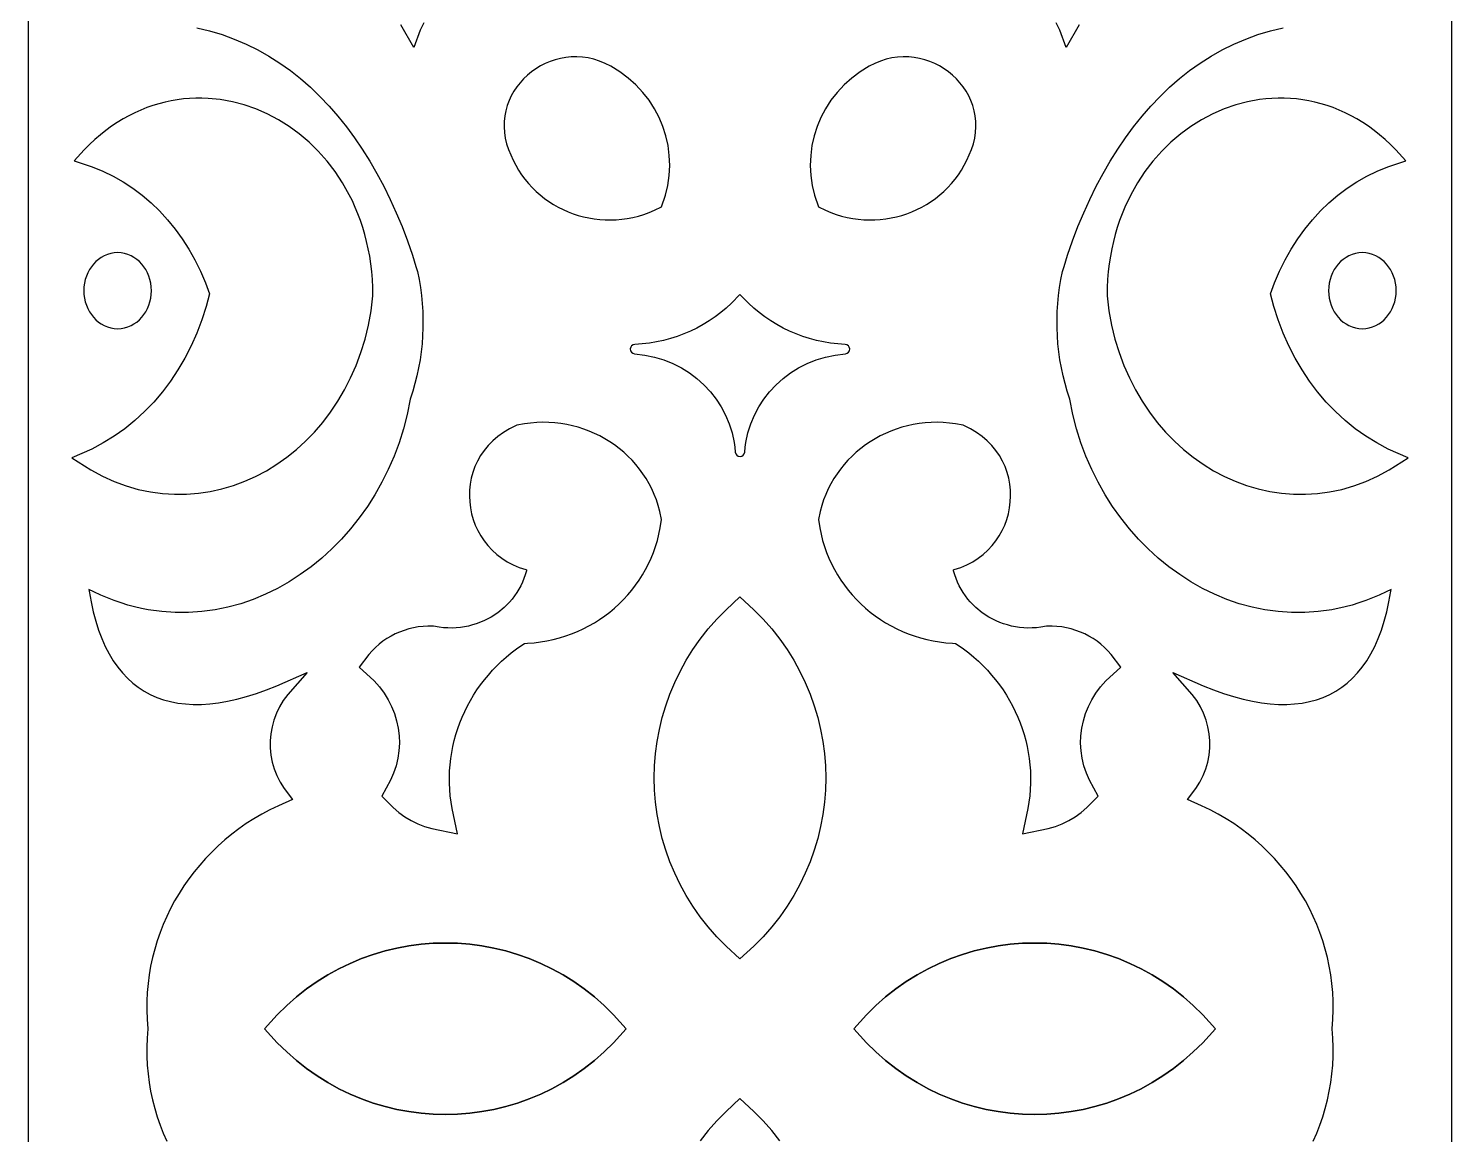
# Model space of a CAD drawing. Extents: x 1009 to 1098, y 41 to 748.
# Drawn here: x 1008.7 to 1098.2, y 387.4 to 456.9 of the extents above; entities that cross this region are included whole.
import ezdxf

# ---------------------------------------------------------------- set-up
doc = ezdxf.new("R2010")
doc.units = 0
doc.layers.add('LAYER_1', color=18, linetype='CONTINUOUS')

msp = doc.modelspace()

# ---------------------------------------------------------------- linework, layer by layer
at = {"layer": 'LAYER_1'}
for points in [[(1008.662, 95.275), (1008.664, 394.028), (1008.662, 692.78)], [(1098.183, 692.78), (1098.181, 394.028), (1098.183, 95.275)], [(1033.529, 457.28), (1033.311, 456.827), (1032.907, 455.741), (1032.083, 457.158)], [(1074.762, 457.158), (1073.938, 455.741), (1073.534, 456.827), (1073.316, 457.28)], [(1055.925, 386.986), (1055.423, 387.624), (1054.881, 388.241), (1054.299, 388.834), (1053.422, 389.635), (1052.546, 388.834), (1051.964, 388.241), (1051.422, 387.624), (1050.92, 386.986)]]:
    msp.add_lwpolyline(points, dxfattribs=at)
for points in [[(1019.245, 456.977), (1020.055, 456.784), (1020.844, 456.549), (1021.612, 456.271), (1022.36, 455.952), (1023.086, 455.593), (1023.791, 455.195), (1024.474, 454.76), (1025.137, 454.288), (1025.778, 453.781), (1026.397, 453.239), (1026.995, 452.665), (1027.572, 452.058), (1028.127, 451.421), (1028.661, 450.754), (1029.173, 450.058), (1029.664, 449.334), (1030.134, 448.584), (1030.582, 447.808), (1031.009, 447.008), (1031.415, 446.185), (1031.799, 445.339), (1032.163, 444.472), (1032.505, 443.585), (1032.828, 442.674), (1033.029, 441.97), (1033.134, 441.649, -0.13782), (1032.676, 433.629), (1032.483, 432.657), (1032.253, 431.759), (1031.977, 430.882), (1031.658, 430.027), (1031.298, 429.197), (1030.897, 428.393), (1030.458, 427.616), (1029.982, 426.868), (1029.471, 426.151), (1028.927, 425.466), (1028.35, 424.816), (1027.744, 424.201), (1027.11, 423.623), (1026.449, 423.084), (1025.763, 422.586), (1025.053, 422.129), (1024.322, 421.717), (1023.571, 421.35), (1022.801, 421.031), (1022.015, 420.76), (1021.214, 420.54), (1020.4, 420.373), (1019.574, 420.259), (1018.739, 420.201), (1017.896, 420.201), (1017.048, 420.26), (1016.198, 420.379), (1015.768, 420.462), (1015.34, 420.561), (1014.913, 420.676), (1014.486, 420.807), (1014.059, 420.954), (1013.632, 421.118), (1013.207, 421.298), (1012.783, 421.496), (1012.465, 421.657), (1012.48, 421.543), (1012.597, 420.881), (1012.735, 420.253), (1012.895, 419.657), (1013.075, 419.095), (1013.276, 418.565), (1013.497, 418.069), (1013.738, 417.605), (1013.997, 417.174), (1014.275, 416.776), (1014.572, 416.409), (1014.887, 416.075), (1015.22, 415.772), (1015.57, 415.5), (1015.939, 415.259), (1016.325, 415.049), (1016.73, 414.869), (1017.153, 414.719), (1017.594, 414.6), (1018.054, 414.512), (1018.531, 414.454), (1019.028, 414.426), (1019.542, 414.43), (1020.075, 414.466), (1020.625, 414.533), (1021.193, 414.631), (1021.777, 414.761), (1022.379, 414.924), (1022.997, 415.118), (1023.631, 415.345), (1024.281, 415.603), (1026.195, 416.44), (1024.969, 415.054), (1024.692, 414.675), (1024.456, 414.279), (1024.259, 413.868), (1024.101, 413.445), (1023.984, 413.013), (1023.907, 412.573), (1023.871, 412.13), (1023.874, 411.685), (1023.918, 411.242), (1024.002, 410.802), (1024.127, 410.37), (1024.293, 409.946), (1024.5, 409.535), (1024.747, 409.138), (1025.276, 408.444), (1024.382, 408.053), (1023.856, 407.798), (1023.345, 407.525), (1022.848, 407.234), (1022.366, 406.926), (1021.899, 406.6), (1021.448, 406.259), (1021.012, 405.901), (1020.593, 405.529), (1020.19, 405.142), (1019.803, 404.741), (1019.434, 404.326), (1019.083, 403.899), (1018.749, 403.459), (1018.433, 403.007), (1018.136, 402.544), (1017.858, 402.07), (1017.598, 401.587), (1017.359, 401.093), (1017.139, 400.591), (1016.939, 400.08), (1016.76, 399.561), (1016.602, 399.035), (1016.465, 398.502), (1016.349, 397.962), (1016.256, 397.417), (1016.184, 396.867), (1016.135, 396.312), (1016.109, 395.753), (1016.107, 395.191), (1016.127, 394.625), (1016.174, 394.028), (1016.127, 393.43), (1016.107, 392.864), (1016.109, 392.302), (1016.135, 391.743), (1016.184, 391.188), (1016.256, 390.638), (1016.349, 390.093), (1016.465, 389.553), (1016.602, 389.02), (1016.76, 388.494), (1016.939, 387.975), (1017.139, 387.464), (1017.359, 386.962)], [(1089.486, 386.962), (1089.706, 387.464), (1089.906, 387.975), (1090.085, 388.494), (1090.243, 389.02), (1090.38, 389.553), (1090.495, 390.093), (1090.589, 390.638), (1090.661, 391.188), (1090.71, 391.743), (1090.736, 392.302), (1090.738, 392.864), (1090.718, 393.43), (1090.671, 394.028), (1090.718, 394.625), (1090.738, 395.191), (1090.736, 395.753), (1090.71, 396.312), (1090.661, 396.867), (1090.589, 397.417), (1090.495, 397.962), (1090.38, 398.502), (1090.243, 399.035), (1090.085, 399.561), (1089.906, 400.08), (1089.706, 400.591), (1089.486, 401.093), (1089.246, 401.587), (1088.987, 402.07), (1088.709, 402.544), (1088.412, 403.007), (1088.096, 403.459), (1087.762, 403.899), (1087.411, 404.326), (1087.042, 404.741), (1086.655, 405.142), (1086.252, 405.529), (1085.833, 405.901), (1085.397, 406.259), (1084.946, 406.6), (1084.479, 406.926), (1083.997, 407.234), (1083.5, 407.525), (1082.989, 407.798), (1082.463, 408.053), (1081.569, 408.444), (1082.098, 409.138), (1082.345, 409.535), (1082.552, 409.946), (1082.718, 410.37), (1082.843, 410.802), (1082.927, 411.242), (1082.971, 411.685), (1082.974, 412.13), (1082.937, 412.573), (1082.861, 413.013), (1082.743, 413.445), (1082.586, 413.868), (1082.389, 414.279), (1082.152, 414.675), (1081.876, 415.054), (1080.65, 416.44), (1082.564, 415.603), (1083.214, 415.345), (1083.848, 415.118), (1084.466, 414.924), (1085.068, 414.761), (1085.652, 414.631), (1086.22, 414.533), (1086.77, 414.466), (1087.303, 414.43), (1087.817, 414.426), (1088.313, 414.454), (1088.791, 414.512), (1089.251, 414.6), (1089.692, 414.719), (1090.115, 414.869), (1090.52, 415.049), (1090.906, 415.259), (1091.275, 415.5), (1091.625, 415.772), (1091.958, 416.075), (1092.273, 416.409), (1092.57, 416.776), (1092.848, 417.174), (1093.107, 417.605), (1093.348, 418.069), (1093.569, 418.565), (1093.77, 419.095), (1093.95, 419.657), (1094.11, 420.253), (1094.248, 420.881), (1094.365, 421.543), (1094.38, 421.657), (1094.062, 421.496), (1093.638, 421.298), (1093.213, 421.118), (1092.786, 420.954), (1092.359, 420.807), (1091.932, 420.676), (1091.502, 420.56), (1090.65, 420.379), (1089.797, 420.26), (1088.949, 420.201), (1088.106, 420.201), (1087.271, 420.259), (1086.445, 420.373), (1085.631, 420.54), (1084.83, 420.76), (1084.044, 421.031), (1083.274, 421.35), (1082.523, 421.717), (1081.792, 422.129), (1081.082, 422.586), (1080.396, 423.084), (1079.735, 423.623), (1079.101, 424.201), (1078.494, 424.816), (1077.918, 425.466), (1077.374, 426.151), (1076.863, 426.868), (1076.387, 427.616), (1075.948, 428.393), (1075.547, 429.197), (1075.187, 430.027), (1074.868, 430.882), (1074.592, 431.759), (1074.362, 432.657), (1074.169, 433.629), (1074.169, 433.629, -0.13782), (1073.711, 441.649), (1073.816, 441.97), (1074.017, 442.674), (1074.34, 443.585), (1074.682, 444.472), (1075.046, 445.339), (1075.43, 446.185), (1075.836, 447.008), (1076.263, 447.808), (1076.711, 448.584), (1077.181, 449.334), (1077.672, 450.058), (1078.184, 450.754), (1078.718, 451.421), (1079.273, 452.058), (1079.85, 452.665), (1080.448, 453.239), (1081.067, 453.781), (1081.708, 454.288), (1082.371, 454.76), (1083.054, 455.195), (1083.759, 455.593), (1084.485, 455.952), (1085.233, 456.271), (1086.001, 456.549), (1086.79, 456.784), (1087.6, 456.977)]]:
    msp.add_lwpolyline(points, format="xyb", dxfattribs=at)
for points in [[(1048.57, 450.764), (1048.329, 451.337), (1048.038, 451.889), (1047.698, 452.417), (1047.309, 452.916), (1046.874, 453.383), (1046.394, 453.816), (1045.87, 454.209), (1045.303, 454.561), (1044.947, 454.74), (1044.59, 454.886), (1044.231, 454.999), (1043.871, 455.08), (1043.514, 455.131), (1043.159, 455.153), (1042.808, 455.146), (1042.462, 455.113), (1042.124, 455.053), (1041.793, 454.968), (1041.472, 454.859), (1041.162, 454.728), (1040.863, 454.575), (1040.577, 454.401), (1040.305, 454.208), (1040.048, 453.997), (1039.808, 453.768), (1039.585, 453.523), (1039.381, 453.262), (1039.197, 452.987), (1039.034, 452.698), (1038.894, 452.398), (1038.778, 452.085), (1038.687, 451.763), (1038.623, 451.432), (1038.586, 451.093), (1038.578, 450.747), (1038.601, 450.397), (1038.656, 450.042), (1038.743, 449.686), (1038.864, 449.328), (1039.014, 448.982), (1039.155, 448.658), (1039.317, 448.338), (1039.494, 448.03), (1039.687, 447.735), (1039.894, 447.453), (1040.115, 447.185), (1040.349, 446.93), (1040.595, 446.689), (1040.853, 446.462), (1041.122, 446.249), (1041.401, 446.051), (1041.689, 445.867), (1041.986, 445.699), (1042.291, 445.545), (1042.604, 445.408), (1042.923, 445.285), (1043.249, 445.179), (1043.579, 445.089), (1043.915, 445.016), (1044.254, 444.959), (1044.596, 444.919), (1044.942, 444.896), (1045.289, 444.891), (1045.637, 444.903), (1045.986, 444.933), (1046.334, 444.981), (1046.682, 445.048), (1047.028, 445.133), (1047.372, 445.237), (1047.713, 445.361), (1048.05, 445.503), (1048.487, 445.717), (1048.733, 446.442), (1048.881, 447.068), (1048.971, 447.697), (1049.002, 448.326), (1048.976, 448.95), (1048.895, 449.567), (1048.759, 450.173)], [(1066.54, 454.208), (1066.268, 454.401), (1065.982, 454.575), (1065.683, 454.728), (1065.373, 454.859), (1065.052, 454.968), (1064.721, 455.053), (1064.383, 455.113), (1064.037, 455.146), (1063.686, 455.153), (1063.331, 455.131), (1062.974, 455.08), (1062.614, 454.999), (1062.255, 454.886), (1061.898, 454.74), (1061.542, 454.561), (1060.975, 454.209), (1060.451, 453.816), (1059.971, 453.383), (1059.536, 452.916), (1059.147, 452.417), (1058.807, 451.889), (1058.515, 451.337), (1058.275, 450.764), (1058.086, 450.173), (1057.95, 449.567), (1057.869, 448.95), (1057.843, 448.326), (1057.874, 447.697), (1057.964, 447.068), (1058.112, 446.442), (1058.358, 445.717), (1058.795, 445.503), (1059.132, 445.361), (1059.473, 445.237), (1059.817, 445.133), (1060.163, 445.048), (1060.511, 444.981), (1060.859, 444.933), (1061.208, 444.903), (1061.556, 444.891), (1061.903, 444.896), (1062.249, 444.919), (1062.591, 444.959), (1062.93, 445.016), (1063.266, 445.089), (1063.596, 445.179), (1063.922, 445.285), (1064.241, 445.408), (1064.554, 445.545), (1064.859, 445.699), (1065.156, 445.867), (1065.444, 446.051), (1065.723, 446.249), (1065.992, 446.462), (1066.25, 446.689), (1066.496, 446.93), (1066.73, 447.185), (1066.951, 447.453), (1067.158, 447.735), (1067.351, 448.03), (1067.528, 448.338), (1067.689, 448.658), (1067.831, 448.982), (1067.981, 449.328), (1068.102, 449.686), (1068.189, 450.042), (1068.244, 450.397), (1068.267, 450.747), (1068.259, 451.093), (1068.222, 451.432), (1068.158, 451.763), (1068.067, 452.085), (1067.951, 452.398), (1067.811, 452.698), (1067.648, 452.987), (1067.464, 453.262), (1067.26, 453.523), (1067.037, 453.768), (1066.797, 453.997)], [(1022.971, 451.873), (1022.238, 452.128), (1021.49, 452.324), (1020.731, 452.462), (1019.966, 452.538), (1019.576, 452.553), (1019.189, 452.552), (1018.801, 452.535), (1018.413, 452.502), (1018.026, 452.453), (1017.638, 452.387), (1017.252, 452.305), (1016.867, 452.205), (1016.484, 452.089), (1016.103, 451.955), (1015.725, 451.804), (1015.35, 451.636), (1014.978, 451.45), (1014.61, 451.246), (1014.246, 451.024), (1013.887, 450.784), (1013.533, 450.525), (1013.184, 450.249), (1012.84, 449.953), (1012.503, 449.64), (1012.173, 449.307), (1011.538, 448.618), (1012.674, 448.241), (1013.342, 447.968), (1013.991, 447.652), (1014.62, 447.292), (1015.227, 446.892), (1015.811, 446.452), (1016.371, 445.973), (1016.905, 445.458), (1017.412, 444.907), (1017.889, 444.321), (1018.337, 443.703), (1018.753, 443.054), (1019.136, 442.374), (1019.484, 441.667), (1019.796, 440.932), (1020.042, 440.251), (1019.837, 439.455), (1019.566, 438.601), (1019.252, 437.772), (1018.896, 436.971), (1018.5, 436.199), (1018.065, 435.458), (1017.592, 434.749), (1017.084, 434.076), (1016.541, 433.439), (1015.966, 432.841), (1015.36, 432.282), (1014.724, 431.766), (1014.059, 431.293), (1013.368, 430.866), (1012.652, 430.487), (1011.392, 429.924), (1012.58, 429.171), (1013.316, 428.774), (1014.061, 428.438), (1014.814, 428.162), (1015.571, 427.945), (1016.332, 427.786), (1017.093, 427.683), (1017.853, 427.637), (1018.609, 427.644), (1019.359, 427.705), (1020.102, 427.818), (1020.835, 427.982), (1021.556, 428.196), (1022.263, 428.458), (1022.954, 428.768), (1023.627, 429.124), (1024.28, 429.524), (1024.91, 429.968), (1025.517, 430.455), (1026.098, 430.983), (1026.651, 431.552), (1027.175, 432.159), (1027.666, 432.804), (1028.123, 433.486), (1028.545, 434.203), (1028.928, 434.955), (1029.272, 435.74), (1029.574, 436.556), (1029.833, 437.403), (1030.045, 438.28), (1030.21, 439.185), (1030.326, 440.13), (1030.318, 440.654), (1030.294, 441.155), (1030.254, 441.647), (1030.197, 442.131), (1030.126, 442.607), (1030.039, 443.074), (1029.937, 443.532), (1029.821, 443.982), (1029.691, 444.422), (1029.548, 444.852), (1029.391, 445.273), (1029.221, 445.685), (1029.039, 446.086), (1028.843, 446.479), (1028.421, 447.228), (1027.953, 447.935), (1027.443, 448.599), (1026.896, 449.216), (1026.313, 449.786), (1025.697, 450.307), (1025.052, 450.778), (1024.381, 451.197), (1023.686, 451.562)], [(1086.743, 427.818), (1087.486, 427.705), (1088.236, 427.644), (1088.992, 427.637), (1089.752, 427.683), (1090.513, 427.786), (1091.274, 427.945), (1092.031, 428.162), (1092.784, 428.438), (1093.529, 428.774), (1094.265, 429.171), (1095.453, 429.924), (1094.193, 430.487), (1093.477, 430.866), (1092.786, 431.293), (1092.121, 431.766), (1091.485, 432.282), (1090.879, 432.841), (1090.304, 433.439), (1089.761, 434.076), (1089.253, 434.749), (1088.78, 435.458), (1088.345, 436.199), (1087.949, 436.971), (1087.593, 437.772), (1087.279, 438.601), (1087.008, 439.455), (1086.803, 440.251), (1087.049, 440.932), (1087.361, 441.667), (1087.709, 442.374), (1088.092, 443.054), (1088.508, 443.703), (1088.955, 444.321), (1089.433, 444.907), (1089.94, 445.458), (1090.474, 445.973), (1091.034, 446.452), (1091.618, 446.892), (1092.225, 447.292), (1092.854, 447.652), (1093.503, 447.968), (1094.171, 448.241), (1095.307, 448.618), (1094.672, 449.307), (1094.342, 449.64), (1094.004, 449.953), (1093.661, 450.249), (1093.312, 450.525), (1092.958, 450.784), (1092.599, 451.024), (1092.235, 451.246), (1091.867, 451.45), (1091.495, 451.636), (1091.12, 451.804), (1090.742, 451.955), (1090.361, 452.089), (1089.978, 452.205), (1089.593, 452.305), (1089.207, 452.387), (1088.819, 452.453), (1088.432, 452.502), (1088.044, 452.535), (1087.656, 452.552), (1087.269, 452.553), (1086.882, 452.538), (1086.497, 452.507), (1086.111, 452.461), (1085.355, 452.324), (1084.607, 452.128), (1083.874, 451.873), (1083.159, 451.562), (1082.464, 451.197), (1081.793, 450.778), (1081.148, 450.307), (1080.532, 449.786), (1079.949, 449.216), (1079.402, 448.599), (1078.892, 447.935), (1078.424, 447.228), (1078, 446.477), (1077.625, 445.687), (1077.454, 445.273), (1077.297, 444.852), (1077.154, 444.422), (1077.024, 443.982), (1076.908, 443.532), (1076.806, 443.074), (1076.719, 442.607), (1076.648, 442.131), (1076.591, 441.647), (1076.551, 441.155), (1076.527, 440.654), (1076.519, 440.13), (1076.635, 439.185), (1076.8, 438.28), (1077.012, 437.403), (1077.271, 436.556), (1077.573, 435.74), (1077.917, 434.955), (1078.3, 434.203), (1078.722, 433.486), (1079.179, 432.804), (1079.67, 432.159), (1080.193, 431.552), (1080.747, 430.983), (1081.328, 430.455), (1081.935, 429.968), (1082.565, 429.524), (1083.218, 429.124), (1083.891, 428.768), (1084.582, 428.458), (1085.289, 428.196), (1086.01, 427.982)], [(1014.05, 442.822), (1013.835, 442.784), (1013.627, 442.723), (1013.429, 442.64), (1013.242, 442.537), (1013.066, 442.415), (1012.903, 442.275), (1012.753, 442.12), (1012.618, 441.949), (1012.498, 441.766), (1012.394, 441.569), (1012.306, 441.362), (1012.237, 441.145), (1012.186, 440.918), (1012.155, 440.685), (1012.144, 440.444), (1012.155, 440.204), (1012.186, 439.97), (1012.237, 439.744), (1012.306, 439.527), (1012.394, 439.32), (1012.498, 439.123), (1012.618, 438.939), (1012.753, 438.769), (1012.903, 438.613), (1013.066, 438.474), (1013.242, 438.352), (1013.429, 438.248), (1013.627, 438.166), (1013.835, 438.105), (1014.05, 438.067), (1014.271, 438.054), (1014.492, 438.067), (1014.708, 438.105), (1014.915, 438.166), (1015.113, 438.248), (1015.3, 438.352), (1015.476, 438.474), (1015.639, 438.613), (1015.789, 438.769), (1015.924, 438.939), (1016.044, 439.123), (1016.149, 439.32), (1016.236, 439.527), (1016.305, 439.744), (1016.356, 439.97), (1016.387, 440.204), (1016.398, 440.444), (1016.387, 440.685), (1016.356, 440.918), (1016.305, 441.145), (1016.236, 441.362), (1016.149, 441.569), (1016.044, 441.766), (1015.924, 441.949), (1015.789, 442.12), (1015.639, 442.275), (1015.476, 442.415), (1015.3, 442.537), (1015.113, 442.64), (1014.915, 442.723), (1014.708, 442.784), (1014.492, 442.822), (1014.271, 442.835)], [(1092.574, 438.054), (1092.795, 438.067), (1093.01, 438.105), (1093.218, 438.166), (1093.416, 438.248), (1093.603, 438.352), (1093.779, 438.474), (1093.942, 438.613), (1094.091, 438.769), (1094.227, 438.939), (1094.347, 439.123), (1094.451, 439.32), (1094.539, 439.527), (1094.608, 439.744), (1094.659, 439.97), (1094.69, 440.204), (1094.701, 440.444), (1094.69, 440.685), (1094.659, 440.918), (1094.608, 441.145), (1094.539, 441.362), (1094.451, 441.569), (1094.347, 441.766), (1094.227, 441.949), (1094.091, 442.12), (1093.942, 442.275), (1093.779, 442.415), (1093.603, 442.537), (1093.416, 442.64), (1093.218, 442.723), (1093.01, 442.784), (1092.795, 442.822), (1092.574, 442.835), (1092.353, 442.822), (1092.137, 442.784), (1091.93, 442.723), (1091.732, 442.64), (1091.545, 442.537), (1091.369, 442.415), (1091.206, 442.275), (1091.056, 442.12), (1090.921, 441.949), (1090.801, 441.766), (1090.696, 441.569), (1090.609, 441.362), (1090.54, 441.145), (1090.489, 440.918), (1090.458, 440.685), (1090.447, 440.444), (1090.458, 440.204), (1090.489, 439.97), (1090.54, 439.744), (1090.609, 439.527), (1090.696, 439.32), (1090.801, 439.123), (1090.921, 438.939), (1091.056, 438.769), (1091.206, 438.613), (1091.369, 438.474), (1091.545, 438.352), (1091.732, 438.248), (1091.93, 438.166), (1092.137, 438.105), (1092.353, 438.067)], [(1048.484, 426.061), (1048.379, 426.557), (1048.28, 426.926), (1048.163, 427.286), (1048.027, 427.636), (1047.874, 427.976), (1047.705, 428.306), (1047.52, 428.625), (1047.319, 428.933), (1047.103, 429.23), (1046.874, 429.514), (1046.631, 429.786), (1046.375, 430.045), (1046.107, 430.291), (1045.827, 430.524), (1045.537, 430.742), (1045.236, 430.947), (1044.925, 431.137), (1044.605, 431.312), (1044.276, 431.472), (1043.939, 431.617), (1043.594, 431.745), (1043.243, 431.858), (1042.885, 431.953), (1042.521, 432.031), (1042.152, 432.092), (1041.779, 432.135), (1041.401, 432.16), (1041.02, 432.167), (1040.637, 432.154), (1040.251, 432.122), (1039.864, 432.07), (1039.388, 431.982), (1038.913, 431.748), (1038.536, 431.522), (1038.189, 431.272), (1037.871, 431), (1037.585, 430.707), (1037.329, 430.396), (1037.105, 430.069), (1036.912, 429.729), (1036.75, 429.377), (1036.62, 429.017), (1036.52, 428.65), (1036.45, 428.279), (1036.41, 427.905), (1036.399, 427.53), (1036.417, 427.156), (1036.464, 426.785), (1036.538, 426.418), (1036.641, 426.058), (1036.772, 425.705), (1036.929, 425.362), (1037.114, 425.031), (1037.326, 424.714), (1037.565, 424.412), (1037.83, 424.127), (1038.122, 423.863), (1038.438, 423.62), (1038.779, 423.402), (1039.144, 423.21), (1039.531, 423.046), (1039.94, 422.913), (1040, 422.898), (1039.984, 422.828), (1039.916, 422.583), (1039.834, 422.344), (1039.74, 422.111), (1039.633, 421.885), (1039.515, 421.665), (1039.385, 421.453), (1039.244, 421.248), (1039.092, 421.051), (1038.93, 420.862), (1038.759, 420.682), (1038.585, 420.517), (1038.188, 420.195), (1037.767, 419.919), (1037.318, 419.685), (1036.834, 419.493), (1036.598, 419.42), (1036.348, 419.356), (1036.094, 419.305), (1035.835, 419.266), (1035.573, 419.241), (1035.308, 419.23), (1035.04, 419.232), (1034.769, 419.249), (1034.497, 419.28), (1034.14, 419.341), (1033.791, 419.344), (1033.483, 419.329), (1033.179, 419.294), (1032.879, 419.242), (1032.584, 419.172), (1032.295, 419.084), (1032.012, 418.979), (1031.737, 418.857), (1031.47, 418.719), (1031.211, 418.565), (1030.963, 418.396), (1030.725, 418.211), (1030.498, 418.011), (1030.284, 417.796), (1030.083, 417.567), (1029.468, 416.768), (1030.4, 415.899), (1030.735, 415.526), (1031.031, 415.132), (1031.288, 414.718), (1031.506, 414.289), (1031.684, 413.845), (1031.822, 413.39), (1031.92, 412.927), (1031.977, 412.457), (1031.993, 411.984), (1031.967, 411.51), (1031.899, 411.038), (1031.788, 410.57), (1031.635, 410.108), (1031.437, 409.655), (1030.895, 408.664), (1031.606, 407.932), (1031.957, 407.629), (1032.333, 407.357), (1032.73, 407.119), (1033.147, 406.916), (1033.58, 406.748), (1034.029, 406.617), (1035.646, 406.29), (1035.313, 407.887), (1035.248, 408.282), (1035.198, 408.676), (1035.164, 409.07), (1035.147, 409.463), (1035.144, 409.855), (1035.158, 410.245), (1035.186, 410.634), (1035.23, 411.02), (1035.288, 411.403), (1035.362, 411.784), (1035.45, 412.161), (1035.553, 412.534), (1035.67, 412.903), (1035.801, 413.267), (1035.946, 413.627), (1036.105, 413.981), (1036.277, 414.329), (1036.463, 414.671), (1036.663, 415.006), (1036.876, 415.335), (1037.102, 415.656), (1037.34, 415.969), (1037.592, 416.274), (1037.856, 416.571), (1038.132, 416.859), (1038.421, 417.137), (1038.722, 417.406), (1039.034, 417.665), (1039.359, 417.913), (1039.695, 418.15), (1039.87, 418.264), (1040.05, 418.27), (1040.465, 418.303), (1040.876, 418.355), (1041.28, 418.423), (1041.679, 418.51), (1042.071, 418.612), (1042.456, 418.732), (1042.833, 418.867), (1043.203, 419.018), (1043.564, 419.185), (1043.917, 419.366), (1044.26, 419.562), (1044.593, 419.772), (1044.917, 419.996), (1045.229, 420.233), (1045.531, 420.483), (1045.821, 420.746), (1046.099, 421.02), (1046.364, 421.307), (1046.617, 421.606), (1046.856, 421.915), (1047.081, 422.235), (1047.292, 422.566), (1047.488, 422.906), (1047.669, 423.256), (1047.834, 423.615), (1047.983, 423.983), (1048.115, 424.359), (1048.23, 424.743), (1048.327, 425.134), (1048.406, 425.532)], [(1071.199, 406.29), (1072.816, 406.617), (1073.265, 406.748), (1073.698, 406.916), (1074.115, 407.119), (1074.512, 407.357), (1074.888, 407.629), (1075.239, 407.932), (1075.95, 408.664), (1075.408, 409.655), (1075.21, 410.108), (1075.057, 410.57), (1074.946, 411.038), (1074.878, 411.51), (1074.852, 411.984), (1074.868, 412.457), (1074.925, 412.927), (1075.023, 413.39), (1075.161, 413.845), (1075.339, 414.289), (1075.557, 414.718), (1075.814, 415.132), (1076.11, 415.526), (1076.445, 415.899), (1077.377, 416.768), (1076.762, 417.567), (1076.561, 417.796), (1076.347, 418.011), (1076.12, 418.211), (1075.882, 418.396), (1075.634, 418.565), (1075.375, 418.719), (1075.108, 418.857), (1074.833, 418.979), (1074.55, 419.084), (1074.261, 419.172), (1073.966, 419.242), (1073.666, 419.294), (1073.362, 419.329), (1073.054, 419.344), (1072.705, 419.341), (1072.348, 419.28), (1072.076, 419.249), (1071.805, 419.232), (1071.537, 419.23), (1071.272, 419.241), (1071.01, 419.266), (1070.751, 419.305), (1070.497, 419.356), (1070.247, 419.42), (1070.001, 419.496), (1069.761, 419.585), (1069.536, 419.681), (1069.078, 419.919), (1068.657, 420.195), (1068.268, 420.51), (1067.908, 420.87), (1067.753, 421.051), (1067.601, 421.248), (1067.46, 421.453), (1067.33, 421.665), (1067.212, 421.885), (1067.105, 422.111), (1067.011, 422.344), (1066.929, 422.583), (1066.861, 422.828), (1066.845, 422.898), (1066.905, 422.913), (1067.314, 423.046), (1067.701, 423.21), (1068.066, 423.402), (1068.407, 423.62), (1068.723, 423.863), (1069.015, 424.127), (1069.28, 424.412), (1069.518, 424.714), (1069.731, 425.031), (1069.916, 425.362), (1070.073, 425.705), (1070.204, 426.058), (1070.306, 426.418), (1070.381, 426.785), (1070.428, 427.156), (1070.446, 427.53), (1070.435, 427.905), (1070.395, 428.279), (1070.325, 428.65), (1070.225, 429.017), (1070.095, 429.377), (1069.933, 429.729), (1069.74, 430.069), (1069.516, 430.396), (1069.26, 430.707), (1068.974, 431), (1068.656, 431.272), (1068.309, 431.522), (1067.932, 431.748), (1067.457, 431.982), (1066.981, 432.07), (1066.594, 432.122), (1066.208, 432.154), (1065.825, 432.167), (1065.444, 432.16), (1065.066, 432.135), (1064.693, 432.092), (1064.324, 432.031), (1063.96, 431.953), (1063.602, 431.858), (1063.251, 431.745), (1062.906, 431.617), (1062.569, 431.472), (1062.24, 431.312), (1061.92, 431.137), (1061.609, 430.947), (1061.308, 430.742), (1061.017, 430.524), (1060.738, 430.291), (1060.47, 430.045), (1060.214, 429.786), (1059.971, 429.514), (1059.742, 429.23), (1059.526, 428.933), (1059.325, 428.625), (1059.14, 428.306), (1058.971, 427.976), (1058.818, 427.636), (1058.682, 427.286), (1058.565, 426.926), (1058.466, 426.557), (1058.361, 426.061), (1058.439, 425.532), (1058.518, 425.134), (1058.615, 424.743), (1058.73, 424.359), (1058.862, 423.983), (1059.011, 423.615), (1059.176, 423.256), (1059.357, 422.906), (1059.553, 422.566), (1059.764, 422.235), (1059.989, 421.915), (1060.228, 421.606), (1060.481, 421.307), (1060.746, 421.02), (1061.024, 420.746), (1061.314, 420.483), (1061.616, 420.233), (1061.928, 419.996), (1062.251, 419.772), (1062.585, 419.562), (1062.928, 419.366), (1063.28, 419.185), (1063.642, 419.018), (1064.011, 418.867), (1064.389, 418.732), (1064.774, 418.612), (1065.166, 418.51), (1065.565, 418.423), (1065.969, 418.355), (1066.38, 418.303), (1066.795, 418.27), (1066.975, 418.264), (1067.15, 418.15), (1067.486, 417.913), (1067.811, 417.665), (1068.123, 417.406), (1068.424, 417.137), (1068.713, 416.859), (1068.989, 416.571), (1069.253, 416.274), (1069.505, 415.969), (1069.743, 415.656), (1069.969, 415.335), (1070.182, 415.006), (1070.381, 414.671), (1070.568, 414.329), (1070.74, 413.981), (1070.899, 413.627), (1071.044, 413.267), (1071.175, 412.903), (1071.292, 412.534), (1071.395, 412.161), (1071.483, 411.784), (1071.556, 411.403), (1071.615, 411.02), (1071.659, 410.634), (1071.687, 410.245), (1071.701, 409.855), (1071.698, 409.463), (1071.681, 409.07), (1071.647, 408.676), (1071.597, 408.282), (1071.532, 407.887)], [(1050.458, 417.874), (1050.92, 418.532), (1051.422, 419.17), (1051.964, 419.787), (1052.546, 420.381), (1053.422, 421.181), (1054.299, 420.381), (1054.881, 419.787), (1055.423, 419.17), (1055.925, 418.532), (1056.387, 417.874), (1056.809, 417.198), (1057.19, 416.505), (1057.532, 415.797), (1057.833, 415.076), (1058.094, 414.344), (1058.314, 413.602), (1058.495, 412.851), (1058.635, 412.094), (1058.736, 411.333), (1058.796, 410.567), (1058.816, 409.801), (1058.796, 409.034), (1058.736, 408.269), (1058.635, 407.507), (1058.495, 406.75), (1058.314, 406), (1058.094, 405.258), (1057.833, 404.525), (1057.532, 403.805), (1057.19, 403.097), (1056.809, 402.404), (1056.387, 401.728), (1055.925, 401.069), (1055.423, 400.431), (1054.881, 399.814), (1054.299, 399.221), (1053.422, 398.42), (1052.546, 399.221), (1051.964, 399.814), (1051.422, 400.431), (1050.92, 401.069), (1050.458, 401.728), (1050.036, 402.404), (1049.655, 403.097), (1049.313, 403.805), (1049.012, 404.525), (1048.751, 405.258), (1048.531, 406), (1048.35, 406.75), (1048.21, 407.507), (1048.109, 408.269), (1048.049, 409.034), (1048.029, 409.801), (1048.049, 410.567), (1048.109, 411.333), (1048.21, 412.094), (1048.35, 412.851), (1048.531, 413.602), (1048.751, 414.344), (1049.012, 415.076), (1049.313, 415.797), (1049.655, 416.505), (1050.036, 417.198)], [(1026.818, 396.992), (1026.16, 396.53), (1025.522, 396.028), (1024.905, 395.486), (1024.312, 394.904), (1023.511, 394.028), (1024.312, 393.151), (1024.905, 392.569), (1025.522, 392.027), (1026.16, 391.525), (1026.818, 391.063), (1027.495, 390.641), (1028.188, 390.26), (1028.895, 389.918), (1029.616, 389.617), (1030.349, 389.356), (1031.091, 389.136), (1031.841, 388.955), (1032.598, 388.815), (1033.36, 388.714), (1034.125, 388.654), (1034.892, 388.634), (1035.658, 388.654), (1036.423, 388.714), (1037.185, 388.815), (1037.942, 388.955), (1038.692, 389.136), (1039.435, 389.356), (1040.167, 389.617), (1040.888, 389.918), (1041.595, 390.26), (1042.288, 390.641), (1042.965, 391.063), (1043.623, 391.525), (1044.261, 392.027), (1044.878, 392.569), (1045.471, 393.151), (1046.272, 394.028), (1045.471, 394.904), (1044.878, 395.486), (1044.261, 396.028), (1043.623, 396.53), (1042.965, 396.992), (1042.288, 397.414), (1041.595, 397.795), (1040.888, 398.137), (1040.167, 398.438), (1039.435, 398.699), (1038.692, 398.919), (1037.942, 399.1), (1037.185, 399.24), (1036.423, 399.341), (1035.658, 399.401), (1034.892, 399.421), (1034.125, 399.401), (1033.36, 399.341), (1032.598, 399.24), (1031.841, 399.1), (1031.091, 398.919), (1030.349, 398.699), (1029.616, 398.438), (1028.895, 398.137), (1028.188, 397.795), (1027.495, 397.414)], [(1026.818, 391.063), (1026.16, 391.525), (1025.522, 392.027), (1024.905, 392.569), (1024.312, 393.151), (1023.511, 394.028), (1024.312, 394.904), (1024.905, 395.486), (1025.522, 396.028), (1026.16, 396.53), (1026.818, 396.992), (1027.495, 397.414), (1028.188, 397.795), (1028.895, 398.137), (1029.616, 398.438), (1030.349, 398.699), (1031.091, 398.919), (1031.841, 399.1), (1032.598, 399.24), (1033.36, 399.341), (1034.125, 399.401), (1034.892, 399.421), (1035.658, 399.401), (1036.423, 399.341), (1037.185, 399.24), (1037.942, 399.1), (1038.692, 398.919), (1039.435, 398.699), (1040.167, 398.438), (1040.888, 398.137), (1041.595, 397.795), (1042.288, 397.414), (1042.965, 396.992), (1043.623, 396.53), (1044.261, 396.028), (1044.878, 395.486), (1045.471, 394.904), (1046.272, 394.028), (1045.471, 393.151), (1044.878, 392.569), (1044.261, 392.027), (1043.623, 391.525), (1042.965, 391.063), (1042.288, 390.641), (1041.595, 390.26), (1040.888, 389.918), (1040.167, 389.617), (1039.435, 389.356), (1038.692, 389.136), (1037.942, 388.955), (1037.185, 388.815), (1036.423, 388.714), (1035.658, 388.654), (1034.892, 388.634), (1034.125, 388.654), (1033.36, 388.714), (1032.598, 388.815), (1031.841, 388.955), (1031.091, 389.136), (1030.349, 389.356), (1029.616, 389.617), (1028.895, 389.918), (1028.188, 390.26), (1027.495, 390.641)], [(1080.027, 396.992), (1080.685, 396.53), (1081.323, 396.028), (1081.94, 395.486), (1082.533, 394.904), (1083.334, 394.028), (1082.533, 393.151), (1081.94, 392.569), (1081.323, 392.027), (1080.685, 391.525), (1080.027, 391.063), (1079.35, 390.641), (1078.657, 390.26), (1077.95, 389.918), (1077.229, 389.617), (1076.496, 389.356), (1075.754, 389.136), (1075.004, 388.955), (1074.247, 388.815), (1073.485, 388.714), (1072.72, 388.654), (1071.953, 388.634), (1071.187, 388.654), (1070.422, 388.714), (1069.66, 388.815), (1068.903, 388.955), (1068.153, 389.136), (1067.41, 389.356), (1066.678, 389.617), (1065.957, 389.918), (1065.25, 390.26), (1064.557, 390.641), (1063.88, 391.063), (1063.222, 391.525), (1062.584, 392.027), (1061.967, 392.569), (1061.374, 393.151), (1060.573, 394.028), (1061.374, 394.904), (1061.967, 395.486), (1062.584, 396.028), (1063.222, 396.53), (1063.88, 396.992), (1064.557, 397.414), (1065.25, 397.795), (1065.957, 398.137), (1066.678, 398.438), (1067.41, 398.699), (1068.153, 398.919), (1068.903, 399.1), (1069.66, 399.24), (1070.422, 399.341), (1071.187, 399.401), (1071.953, 399.421), (1072.72, 399.401), (1073.485, 399.341), (1074.247, 399.24), (1075.004, 399.1), (1075.754, 398.919), (1076.496, 398.699), (1077.229, 398.438), (1077.95, 398.137), (1078.657, 397.795), (1079.35, 397.414)], [(1080.027, 391.063), (1080.685, 391.525), (1081.323, 392.027), (1081.94, 392.569), (1082.533, 393.151), (1083.334, 394.028), (1082.533, 394.904), (1081.94, 395.486), (1081.323, 396.028), (1080.685, 396.53), (1080.027, 396.992), (1079.35, 397.414), (1078.657, 397.795), (1077.95, 398.137), (1077.229, 398.438), (1076.496, 398.699), (1075.754, 398.919), (1075.004, 399.1), (1074.247, 399.24), (1073.485, 399.341), (1072.72, 399.401), (1071.953, 399.421), (1071.187, 399.401), (1070.422, 399.341), (1069.66, 399.24), (1068.903, 399.1), (1068.153, 398.919), (1067.41, 398.699), (1066.678, 398.438), (1065.957, 398.137), (1065.25, 397.795), (1064.557, 397.414), (1063.88, 396.992), (1063.222, 396.53), (1062.584, 396.028), (1061.967, 395.486), (1061.374, 394.904), (1060.573, 394.028), (1061.374, 393.151), (1061.967, 392.569), (1062.584, 392.027), (1063.222, 391.525), (1063.88, 391.063), (1064.557, 390.641), (1065.25, 390.26), (1065.957, 389.918), (1066.678, 389.617), (1067.41, 389.356), (1068.153, 389.136), (1068.903, 388.955), (1069.66, 388.815), (1070.422, 388.714), (1071.187, 388.654), (1071.953, 388.634), (1072.72, 388.654), (1073.485, 388.714), (1074.247, 388.815), (1075.004, 388.955), (1075.754, 389.136), (1076.496, 389.356), (1077.229, 389.617), (1077.95, 389.918), (1078.657, 390.26), (1079.35, 390.641)]]:
    msp.add_lwpolyline(points, close=True, dxfattribs=at)
msp.add_lwpolyline([(1046.804, 437.069, 0.913119), (1046.788, 436.471), (1047.432, 436.394), (1048.043, 436.266), (1048.632, 436.086), (1049.196, 435.859), (1049.733, 435.585), (1050.241, 435.269), (1050.716, 434.912), (1051.157, 434.517), (1051.56, 434.087), (1051.923, 433.624), (1052.244, 433.131), (1052.519, 432.611), (1052.748, 432.065), (1052.926, 431.496), (1053.053, 430.904), (1053.095, 430.607), (1053.124, 430.294, 0.911143), (1053.721, 430.294), (1053.75, 430.607), (1053.792, 430.904), (1053.919, 431.496), (1054.097, 432.065), (1054.326, 432.611), (1054.601, 433.131), (1054.922, 433.624), (1055.285, 434.087), (1055.688, 434.517), (1056.129, 434.912), (1056.604, 435.269), (1057.112, 435.585), (1057.649, 435.859), (1058.213, 436.086), (1058.802, 436.266), (1059.413, 436.394), (1060.057, 436.471, 0.913119), (1060.041, 437.069), (1059.576, 437.098), (1059.123, 437.148), (1058.676, 437.221), (1058.233, 437.315), (1057.798, 437.43), (1057.369, 437.566), (1056.948, 437.722), (1056.536, 437.897), (1056.134, 438.093), (1055.741, 438.308), (1055.36, 438.541), (1054.99, 438.794), (1054.632, 439.064), (1054.288, 439.352), (1053.958, 439.658), (1053.422, 440.205), (1052.887, 439.658), (1052.557, 439.352), (1052.213, 439.064), (1051.855, 438.794), (1051.485, 438.541), (1051.104, 438.308), (1050.711, 438.093), (1050.309, 437.897), (1049.897, 437.722), (1049.476, 437.566), (1049.047, 437.43), (1048.612, 437.315), (1048.169, 437.221), (1047.722, 437.148), (1047.269, 437.098)], format="xyb", close=True, dxfattribs=at)

doc.saveas('drawing.dxf')
